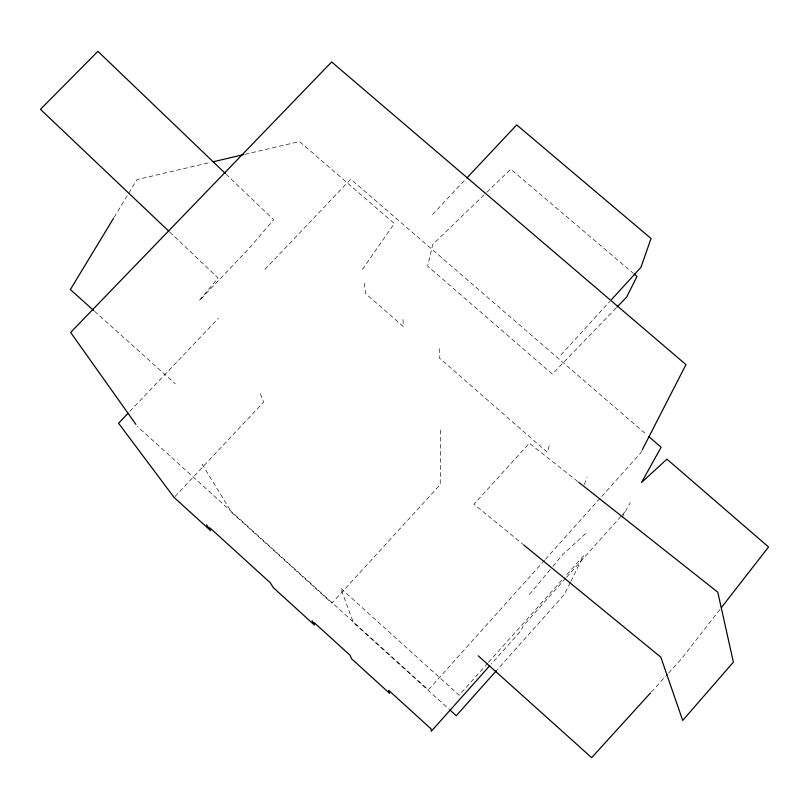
<?xml version="1.0" encoding="UTF-8"?>
<svg xmlns="http://www.w3.org/2000/svg" width="809" height="809" viewBox="0 0 809 809"><rect width="100%" height="100%" fill="white"/><g stroke="black" fill="none" stroke-linecap="round" stroke-linejoin="round"><path stroke-width="0.61" stroke-dasharray="4.04 3.03" d="M439.257 348.679L439.216 357.861L547.4 452.332L549.473 444.849M440.652 430.095L440.227 484.611L331.943 603.17L231.505 512.239L200.632 461.717M584.219 484.49L587 477.583M570.274 582.52L564.328 594.463L497.302 669.66M570.83 581.398L583.562 555.864L565.066 576.574M641.668 450.967L640.566 453.121L600.986 497.282M622.02 517.507L630.241 502.733M114.13 217.328L136.984 179.598L210.502 162.387M362.442 269.397L394.317 223.527L299.492 141.555L244.834 154.357M719.919 609.45L681.107 659.295L668.376 673.3M529.42 594.473L552.041 567.362M552.85 566.391L562.548 554.772L587.84 531.624M487.726 663.218L459.148 695.234L340.69 588.234L353.442 622.647L448.773 708.957M488.565 662.278L564.227 577.525M565.663 578.273L522.958 626.126L521.35 630.332L491.326 663.967M566.492 577.343L621.363 515.869M622.202 514.939L625.529 511.207M544.568 560.232L428.365 689.895L137.358 426.424M545.418 559.292L600.147 498.223M651.397 691.968L667.526 674.231M560.859 355.05L609.935 301.302M432.512 214.537L466.014 178.87M174.977 496.554L263.603 402.144L260.346 393.761M129.845 411.407L218.42 318.301M264.958 269.377L350.772 179.173L646.836 434.888M616.155 307.966L552.314 374.071L427.637 266.141L432.744 244.46L485.885 193.159M486.785 192.289L510.742 169.162L633.184 273.23M577.687 481.446L529.349 443.231L473.963 504.219L522.624 544.053M94.582 311.293L175.26 383.749M169.556 231.9L218.076 277.962L199.105 300.776L248.767 248.767L273.664 219.775L226.308 174.39M364.232 283.221L365.557 293.525L403.388 326.563L402.751 316.835"/><path stroke-width="1.21" d="M642.225 449.885L685.971 364.626L331.65 61.969L70.656 332.459L135.912 424.381M113.472 218.4L70.373 289.551L93.652 310.464M721.456 607.468L768.55 546.995L666.96 459.178L641.537 482.457L661.135 447.246L648.737 436.536M496.463 670.6L456.246 715.732L449.703 709.806M489.657 665.837L431.288 731.255L431.167 728.97L388.664 690.33L389.594 693.343L351.642 658.85L349.994 655.179L314.013 622.485M650.547 692.898L591.652 757.669L478.23 655.816M611.634 299.451L640.93 267.364L651.043 238.483L516.698 124.92L466.874 177.96M128.105 413.227L118.559 423.269L174.117 497.474L210.694 530.724L206.386 524.677M617.024 307.056L626.651 297.095L636.976 276.456L634.135 274.039M212.959 161.81L243.61 154.64M578.678 482.225L717.775 592.198L733.379 662.126L682.705 720.455L660.832 657.181L523.595 544.841M209.794 527.761L270.236 582.702L273.371 587.698L314.438 625.033L312.082 620.725M168.636 231.03L40.45 109.346L97.899 51.331L225.398 173.52"/></g></svg>
